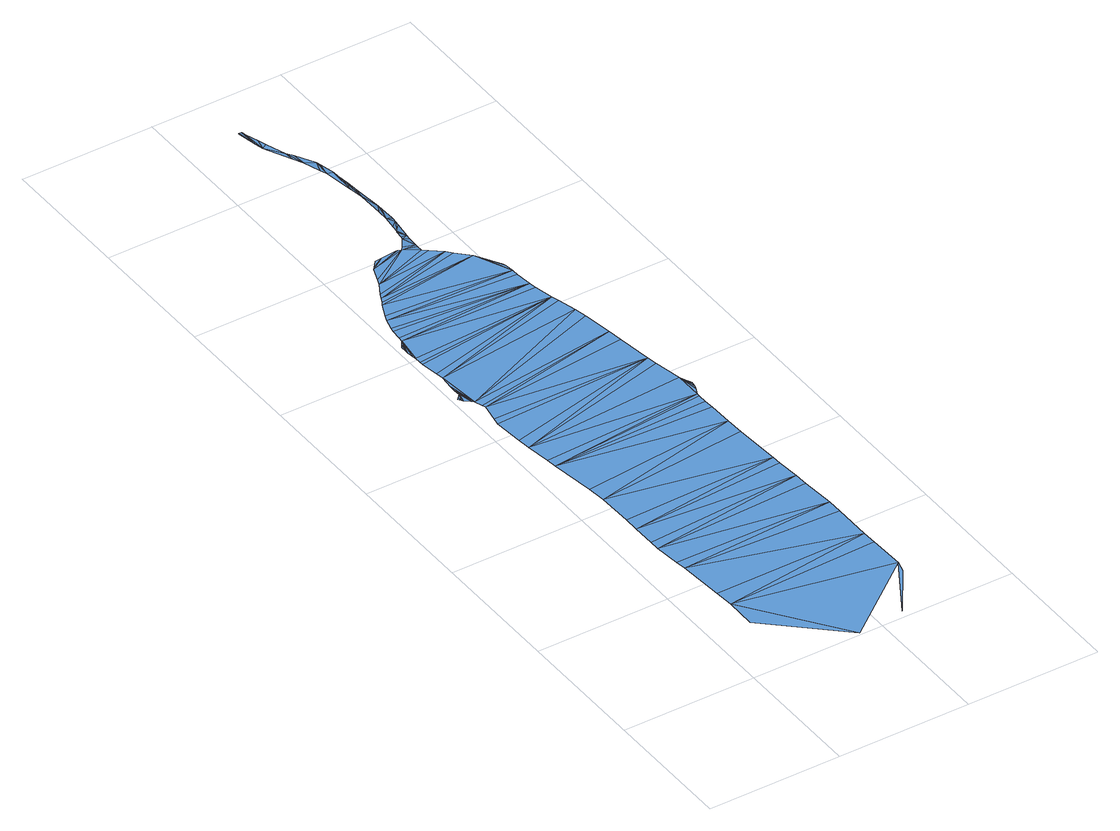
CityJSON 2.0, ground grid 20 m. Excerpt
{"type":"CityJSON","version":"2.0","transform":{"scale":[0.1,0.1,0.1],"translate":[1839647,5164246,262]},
"CityObjects":{
"waterbody1":{"type":"WaterBody","attributes":{"class":"unknow","usage":"unknow"},"geometry":[{"type":"MultiSurface","lod":"3","boundaries":[[[0,1,2]],[[3,4,5]],[[6,0,7]],[[5,8,9]],[[3,5,9]],[[9,8,10]],[[9,10,11]],[[0,2,12]],[[13,9,11]],[[14,13,11]],[[15,6,7]],[[16,14,11]],[[17,16,11]],[[18,15,19]],[[20,18,19]],[[21,20,22]],[[23,24,25]],[[26,27,28]],[[29,26,28]],[[24,29,28]],[[30,21,22]],[[25,24,28]],[[31,0,12]],[[32,30,33]],[[34,32,33]],[[7,0,31]],[[35,15,7]],[[36,34,37]],[[38,39,12]],[[40,36,37]],[[19,15,35]],[[41,20,19]],[[42,40,43]],[[44,42,43]],[[22,20,41]],[[45,30,22]],[[46,44,47]],[[33,30,45]],[[48,46,47]],[[49,48,47]],[[50,49,47]],[[51,34,33]],[[11,52,53]],[[52,50,53]],[[37,34,51]],[[17,11,54]],[[55,17,56]],[[57,55,56]],[[58,40,37]],[[59,57,56]],[[27,59,56]],[[60,40,58]],[[28,27,56]],[[61,40,60]],[[43,40,61]],[[62,28,63]],[[64,62,63]],[[65,64,63]],[[44,43,66]],[[67,68,69]],[[70,65,63]],[[71,44,66]],[[72,67,69]],[[73,74,75]],[[47,44,71]],[[76,70,77]],[[68,73,75]],[[78,79,80]],[[81,76,77]],[[82,81,83]],[[79,82,83]],[[84,50,47]],[[74,78,80]],[[69,68,85]],[[53,50,84]],[[85,68,86]],[[87,11,53]],[[86,68,75]],[[54,11,87]],[[75,74,88]],[[89,17,54]],[[56,17,89]],[[88,74,90]],[[91,28,56]],[[63,28,91]],[[90,74,80]],[[80,79,92]],[[93,70,63]],[[77,70,93]],[[92,79,83]],[[94,75,95]],[[75,88,96]],[[83,81,77]],[[66,43,97]],[[75,96,95]],[[98,94,95]],[[66,97,99]],[[100,66,99]],[[100,99,101]],[[100,101,102]],[[98,95,103]],[[104,98,105]],[[106,104,105]],[[98,103,105]],[[107,106,105]],[[108,107,105]],[[108,105,109]],[[110,108,111]],[[108,109,111]],[[112,110,111]],[[112,111,113]],[[112,113,114]],[[115,112,114]],[[116,112,117]],[[117,112,115]],[[118,116,117]],[[119,120,121]],[[122,121,123]],[[122,119,121]],[[124,122,123]],[[125,83,77]],[[124,123,126]],[[127,118,117]],[[126,123,128]],[[129,123,130]],[[131,132,118]],[[128,123,129]],[[133,125,77]],[[134,125,133]],[[129,130,135]],[[136,118,127]],[[137,129,135]],[[138,118,136]],[[139,132,131]],[[131,118,138]],[[135,140,141]],[[140,139,141]],[[137,135,141]],[[142,139,131]],[[141,139,142]]],"semantics":{"surfaces":[{"type":"WaterSurface"}],"values":[0,0,0,0,0,0,0,0,0,0,0,0,0,0,0,0,0,0,0,0,0,0,0,0,0,0,0,0,0,0,0,0,0,0,0,0,0,0,0,0,0,0,0,0,0,0,0,0,0,0,0,0,0,0,0,0,0,0,0,0,0,0,0,0,0,0,0,0,0,0,0,0,0,0,0,0,0,0,0,0,0,0,0,0,0,0,0,0,0,0,0,0,0,0,0,0,0,0,0,0,0,0,0,0,0,0,0,0,0,0,0,0,0,0,0,0,0,0,0,0,0,0,0,0,0,0,0,0,0,0,0,0,0,0,0,0,0,0,0,0]}}]}
},
"vertices":[
[61,144,12],[61,98,12],[166,1,12],[10,702,12],[8,699,12],[11,695,12],[59,172,12],[287,173,12],[12,693,12],[15,707,12],[20,686,12],[23,683,12],[290,98,12],[15,710,12],[15,718,12],[54,240,12],[15,726,12],[17,748,12],[52,256,12],[287,253,12],[48,294,12],[48,309,12],[282,324,12],[9,831,12],[9,821,12],[11,834,12],[10,806,12],[11,802,12],[16,842,12],[9,817,12],[48,344,12],[288,151,12],[48,366,12],[278,372,12],[47,419,12],[287,230,12],[44,447,12],[273,469,12],[237,10,12],[285,81,12],[35,513,12],[283,303,12],[33,528,12],[271,538,12],[28,564,12],[279,358,12],[26,583,12],[260,637,12],[22,628,12],[24,639,12],[29,666,12],[274,441,12],[27,671,12],[250,711,12],[239,774,12],[15,759,12],[229,813,12],[11,786,12],[272,505,12],[11,791,12],[271,519,12],[271,533,12],[17,849,12],[221,852,12],[18,865,12],[20,872,12],[271,580,12],[73,992,12],[70,988,12],[91,1003,12],[24,889,12],[263,621,12],[81,1002,12],[62,967,12],[58,958,12],[123,1003,12],[28,898,12],[218,888,12],[48,940,12],[44,932,12],[168,969,12],[38,920,12],[40,924,12],[193,942,12],[253,689,12],[116,1005,12],[118,1005,12],[243,755,12],[144,989,12],[232,802,12],[151,983,12],[223,841,12],[175,961,12],[218,877,12],[127,1008,12],[145,1004,10],[145,1000,10],[276,549,12],[136,1021,13],[278,554,12],[273,575,12],[279,560,12],[279,562,12],[146,1020,10],[137,1025,13],[146,1026,11],[138,1036,13],[138,1037,13],[139,1039,13],[149,1050,11],[140,1048,13],[150,1059,11],[142,1068,13],[151,1065,11],[151,1068,11],[150,1089,11],[142,1084,14],[150,1098,11],[141,1122,14],[81,1319,17],[80,1318,17],[88,1290,15],[86,1320,16],[91,1279,14],[88,1313,15],[200,931,12],[95,1296,14],[146,1142,11],[99,1284,14],[110,1255,13],[111,1240,13],[140,1187,13],[138,1142,14],[216,901,12],[215,906,12],[119,1225,13],[144,1160,11],[116,1244,14],[141,1179,12],[131,1190,13],[127,1200,13],[132,1216,14],[134,1208,14]
]}
